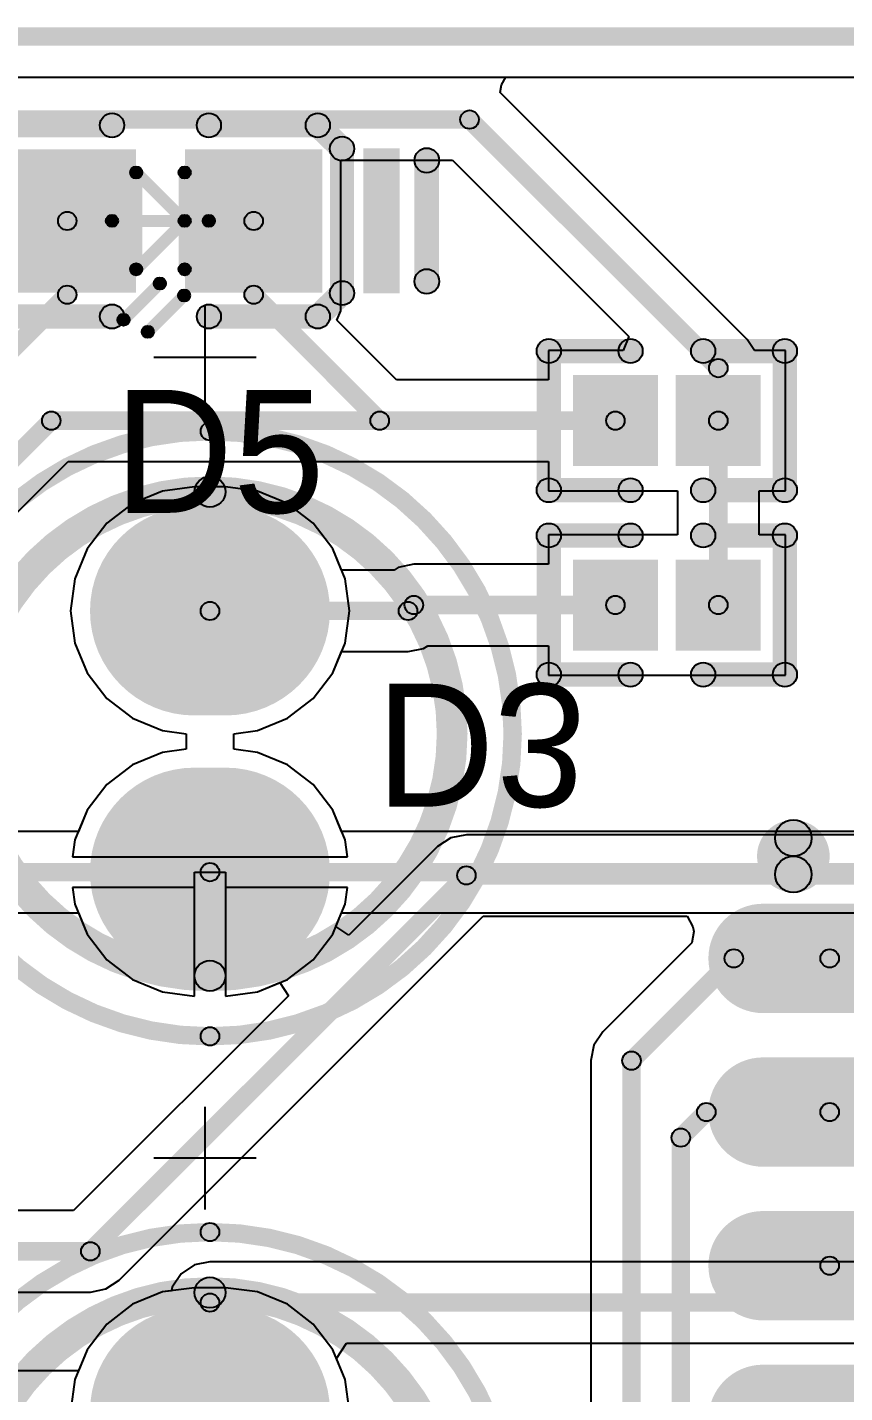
# Model space of a CAD drawing. Header units: millimetres. Extents: x -51.7 to 0.1, y -4.1 to 27.4.
# Drawn here: x -19.7 to -12.95, y 16.16 to 27.45 of the extents above; entities that cross this region are included whole.
import ezdxf

# ---------------------------------------------------------------- set-up
doc = ezdxf.new("R2010")
doc.units = ezdxf.units.MM
for name, color, linetype in [('BottomLayer', 5, 'Continuous'), ('BottomOverlay', 54, 'Continuous'), ('BottomSolder', 6, 'Continuous'), ('KeepOutLayer', 6, 'Continuous'), ('Mechanical13', 56, 'Continuous'), ('Mechanical15', 56, 'Continuous'), ('MultiLayer', 9, 'Continuous'), ('PadHoleLayer', 156, 'Continuous'), ('TopLayer', 1, 'Continuous'), ('TopOverlay', 2, 'Continuous'), ('TopPaste', 8, 'Continuous'), ('TopSolder', 216, 'Continuous')]:
    doc.layers.add(name, color=color, linetype=linetype)

# ---------------------------------------------------------------- blocks, each defined once
blk = doc.blocks.new('0402_R_3')
at = {"layer": 'TopLayer'}
for points in [[(-0.725, 0.325), (-0.125, 0.325), (-0.125, -0.325), (-0.725, -0.325)], [(0.125, 0.325), (0.725, 0.325), (0.725, -0.325), (0.125, -0.325)]]:
    blk.add_hatch(color=1, dxfattribs=at).paths.add_polyline_path(points)
at = {"layer": 'TopOverlay'}
h = blk.add_hatch(color=2, dxfattribs=at)
edge = h.paths.add_edge_path()
edge.add_arc((-0.975, 0.575), 0.1, 0, 360)
h = blk.add_hatch(color=2, dxfattribs=at)
edge = h.paths.add_edge_path()
edge.add_arc((-0.975, 0.575), 0.1, 0, 360)
for points in [[(-0.875, -0.575), (-1.075, -0.575), (-1.075, 0.575), (-0.875, 0.575)], [(-0.975, 0.475), (-0.975, 0.675), (-0.3, 0.675), (-0.3, 0.475)], [(0.3, 0.475), (0.3, 0.675), (0.975, 0.675), (0.975, 0.475)], [(1.075, -0.575), (0.875, -0.575), (0.875, 0.575), (1.075, 0.575)], [(-0.975, -0.675), (-0.975, -0.475), (-0.3, -0.475), (-0.3, -0.675)], [(0.3, -0.675), (0.3, -0.475), (0.975, -0.475), (0.975, -0.675)]]:
    blk.add_hatch(color=2, dxfattribs=at).paths.add_polyline_path(points)
h = blk.add_hatch(color=2, dxfattribs=at)
edge = h.paths.add_edge_path()
edge.add_arc((-0.3, 0.575), 0.1, 0, 360)
h = blk.add_hatch(color=2, dxfattribs=at)
edge = h.paths.add_edge_path()
edge.add_arc((0.3, 0.575), 0.1, 0, 360)
h = blk.add_hatch(color=2, dxfattribs=at)
edge = h.paths.add_edge_path()
edge.add_arc((0.975, 0.575), 0.1, 0, 360)
h = blk.add_hatch(color=2, dxfattribs=at)
edge = h.paths.add_edge_path()
edge.add_arc((0.975, 0.575), 0.1, 0, 360)
h = blk.add_hatch(color=2, dxfattribs=at)
edge = h.paths.add_edge_path()
edge.add_arc((-0.975, -0.575), 0.1, 0, 360)
h = blk.add_hatch(color=2, dxfattribs=at)
edge = h.paths.add_edge_path()
edge.add_arc((-0.975, -0.575), 0.1, 0, 360)
h = blk.add_hatch(color=2, dxfattribs=at)
edge = h.paths.add_edge_path()
edge.add_arc((-0.3, -0.575), 0.1, 0, 360)
h = blk.add_hatch(color=2, dxfattribs=at)
edge = h.paths.add_edge_path()
edge.add_arc((0.3, -0.575), 0.1, 0, 360)
h = blk.add_hatch(color=2, dxfattribs=at)
edge = h.paths.add_edge_path()
edge.add_arc((0.975, -0.575), 0.1, 0, 360)
h = blk.add_hatch(color=2, dxfattribs=at)
edge = h.paths.add_edge_path()
edge.add_arc((0.975, -0.575), 0.1, 0, 360)
at = {"layer": 'TopPaste'}
for points in [[(-0.725, 0.325), (-0.125, 0.325), (-0.125, -0.325), (-0.725, -0.325)], [(0.125, 0.325), (0.725, 0.325), (0.725, -0.325), (0.125, -0.325)]]:
    blk.add_hatch(color=8, dxfattribs=at).paths.add_polyline_path(points)
at = {"layer": 'TopSolder'}
for points in [[(-0.776, 0.376), (-0.074, 0.376), (-0.074, -0.376), (-0.776, -0.376)], [(0.074, 0.376), (0.776, 0.376), (0.776, -0.376), (0.074, -0.376)]]:
    blk.add_hatch(color=216, dxfattribs=at).paths.add_polyline_path(points)
at = {"layer": 'TopOverlay'}
for centre in [(-0.975, 0.575), (-0.975, 0.575), (-0.3, 0.575), (0.3, 0.575), (0.975, 0.575), (0.975, 0.575), (-0.975, -0.575), (-0.975, -0.575), (-0.3, -0.575), (0.3, -0.575), (0.975, -0.575), (0.975, -0.575)]:
    blk.add_circle(centre, 0.1, dxfattribs=at)
blk = doc.blocks.new('0402_R_8')
at = {"layer": 'TopLayer'}
for points in [[(-0.725, 0.325), (-0.125, 0.325), (-0.125, -0.325), (-0.725, -0.325)], [(0.125, 0.325), (0.725, 0.325), (0.725, -0.325), (0.125, -0.325)]]:
    blk.add_hatch(color=1, dxfattribs=at).paths.add_polyline_path(points)
at = {"layer": 'TopOverlay'}
h = blk.add_hatch(color=2, dxfattribs=at)
edge = h.paths.add_edge_path()
edge.add_arc((-0.975, 0.575), 0.1, 0, 360)
h = blk.add_hatch(color=2, dxfattribs=at)
edge = h.paths.add_edge_path()
edge.add_arc((-0.975, 0.575), 0.1, 0, 360)
for points in [[(-1.075, 0.575), (-0.875, 0.575), (-0.875, -0.575), (-1.075, -0.575)], [(-0.3, 0.675), (-0.3, 0.475), (-0.975, 0.475), (-0.975, 0.675)], [(0.975, 0.675), (0.975, 0.475), (0.3, 0.475), (0.3, 0.675)], [(0.875, 0.575), (1.075, 0.575), (1.075, -0.575), (0.875, -0.575)], [(-0.3, -0.475), (-0.3, -0.675), (-0.975, -0.675), (-0.975, -0.475)], [(0.975, -0.475), (0.975, -0.675), (0.3, -0.675), (0.3, -0.475)]]:
    blk.add_hatch(color=2, dxfattribs=at).paths.add_polyline_path(points)
h = blk.add_hatch(color=2, dxfattribs=at)
edge = h.paths.add_edge_path()
edge.add_arc((-0.3, 0.575), 0.1, 0, 360)
h = blk.add_hatch(color=2, dxfattribs=at)
edge = h.paths.add_edge_path()
edge.add_arc((0.3, 0.575), 0.1, 0, 360)
h = blk.add_hatch(color=2, dxfattribs=at)
edge = h.paths.add_edge_path()
edge.add_arc((0.975, 0.575), 0.1, 0, 360)
h = blk.add_hatch(color=2, dxfattribs=at)
edge = h.paths.add_edge_path()
edge.add_arc((0.975, 0.575), 0.1, 0, 360)
h = blk.add_hatch(color=2, dxfattribs=at)
edge = h.paths.add_edge_path()
edge.add_arc((-0.975, -0.575), 0.1, 0, 360)
h = blk.add_hatch(color=2, dxfattribs=at)
edge = h.paths.add_edge_path()
edge.add_arc((-0.975, -0.575), 0.1, 0, 360)
h = blk.add_hatch(color=2, dxfattribs=at)
edge = h.paths.add_edge_path()
edge.add_arc((-0.3, -0.575), 0.1, 0, 360)
h = blk.add_hatch(color=2, dxfattribs=at)
edge = h.paths.add_edge_path()
edge.add_arc((0.3, -0.575), 0.1, 0, 360)
h = blk.add_hatch(color=2, dxfattribs=at)
edge = h.paths.add_edge_path()
edge.add_arc((0.975, -0.575), 0.1, 0, 360)
h = blk.add_hatch(color=2, dxfattribs=at)
edge = h.paths.add_edge_path()
edge.add_arc((0.975, -0.575), 0.1, 0, 360)
at = {"layer": 'TopPaste'}
for points in [[(-0.725, 0.325), (-0.125, 0.325), (-0.125, -0.325), (-0.725, -0.325)], [(0.125, 0.325), (0.725, 0.325), (0.725, -0.325), (0.125, -0.325)]]:
    blk.add_hatch(color=8, dxfattribs=at).paths.add_polyline_path(points)
at = {"layer": 'TopSolder'}
for points in [[(-0.776, 0.376), (-0.074, 0.376), (-0.074, -0.376), (-0.776, -0.376)], [(0.074, 0.376), (0.776, 0.376), (0.776, -0.376), (0.074, -0.376)]]:
    blk.add_hatch(color=216, dxfattribs=at).paths.add_polyline_path(points)
at = {"layer": 'TopOverlay'}
for centre in [(-0.975, 0.575), (-0.975, 0.575), (-0.3, 0.575), (0.3, 0.575), (0.975, 0.575), (0.975, 0.575), (-0.975, -0.575), (-0.975, -0.575), (-0.3, -0.575), (0.3, -0.575), (0.975, -0.575), (0.975, -0.575)]:
    blk.add_circle(centre, 0.1, dxfattribs=at)
blk = doc.blocks.new('0603_LED_S1_19')
at = {"layer": 'Mechanical13'}
for points in [[(0.07, 0.952), (0.14, 0.882), (-0.16, 0.582), (-0.23, 0.652)], [(0.27, 0.852), (0.34, 0.782), (0.04, 0.482), (-0.03, 0.552)], [(-0.25, 0.4), (-0.15, 0.4), (-0.15, -0.4), (-0.25, -0.4)], [(0.165, 0.435), (0.235, 0.365), (-0.165, -0.035), (-0.235, 0.035)], [(0.15, 0.4), (0.25, 0.4), (0.25, -0.4), (0.15, -0.4)], [(0.4, 0.05), (0.4, -0.05), (-0.4, -0.05), (-0.4, 0.05)], [(0.235, -0.365), (0.165, -0.435), (-0.235, -0.035), (-0.165, 0.035)]]:
    blk.add_hatch(color=56, dxfattribs=at).paths.add_polyline_path(points)
h = blk.add_hatch(color=56, dxfattribs=at)
edge = h.paths.add_edge_path()
edge.add_arc((0.105, 0.917), 0.05, 0, 360)
h = blk.add_hatch(color=56, dxfattribs=at)
edge = h.paths.add_edge_path()
edge.add_arc((0.305, 0.817), 0.05, 0, 360)
h = blk.add_hatch(color=56, dxfattribs=at)
edge = h.paths.add_edge_path()
edge.add_arc((-0.195, 0.617), 0.05, 0, 360)
h = blk.add_hatch(color=56, dxfattribs=at)
edge = h.paths.add_edge_path()
edge.add_arc((0.005, 0.517), 0.05, 0, 360)
h = blk.add_hatch(color=56, dxfattribs=at)
edge = h.paths.add_edge_path()
edge.add_arc((-0.2, 0.4), 0.05, 0, 360)
h = blk.add_hatch(color=56, dxfattribs=at)
edge = h.paths.add_edge_path()
edge.add_arc((0.2, 0.4), 0.05, 0, 360)
h = blk.add_hatch(color=56, dxfattribs=at)
edge = h.paths.add_edge_path()
edge.add_arc((0.2, 0.4), 0.05, 0, 360)
h = blk.add_hatch(color=56, dxfattribs=at)
edge = h.paths.add_edge_path()
edge.add_arc((-0.4, 0), 0.05, 0, 360)
h = blk.add_hatch(color=56, dxfattribs=at)
edge = h.paths.add_edge_path()
edge.add_arc((-0.2, 0), 0.05, 0, 360)
h = blk.add_hatch(color=56, dxfattribs=at)
edge = h.paths.add_edge_path()
edge.add_arc((-0.2, 0), 0.05, 0, 360)
h = blk.add_hatch(color=56, dxfattribs=at)
edge = h.paths.add_edge_path()
edge.add_arc((0.4, 0), 0.05, 0, 360)
h = blk.add_hatch(color=56, dxfattribs=at)
edge = h.paths.add_edge_path()
edge.add_arc((-0.2, -0.4), 0.05, 0, 360)
h = blk.add_hatch(color=56, dxfattribs=at)
edge = h.paths.add_edge_path()
edge.add_arc((0.2, -0.4), 0.05, 0, 360)
h = blk.add_hatch(color=56, dxfattribs=at)
edge = h.paths.add_edge_path()
edge.add_arc((0.2, -0.4), 0.05, 0, 360)
at = {"layer": 'Mechanical15'}
h = blk.add_hatch(color=56, dxfattribs=at)
edge = h.paths.add_edge_path()
edge.add_arc((-2.2, 0.5), 0.102, 0, 360)
h = blk.add_hatch(color=56, dxfattribs=at)
edge = h.paths.add_edge_path()
edge.add_arc((2.3, 0.5), 0.102, 0, 360)
for points in [[(-2.302, 0.5), (-2.098, 0.5), (-2.098, -0.5), (-2.302, -0.5)], [(2.198, 0.5), (2.402, 0.5), (2.402, -0.5), (2.198, -0.5)], [(2.8, 0.102), (2.8, -0.102), (1.8, -0.102), (1.8, 0.102)]]:
    blk.add_hatch(color=56, dxfattribs=at).paths.add_polyline_path(points)
h = blk.add_hatch(color=56, dxfattribs=at)
edge = h.paths.add_edge_path()
edge.add_arc((1.8, 0), 0.102, 0, 360)
h = blk.add_hatch(color=56, dxfattribs=at)
edge = h.paths.add_edge_path()
edge.add_arc((2.8, 0), 0.102, 0, 360)
h = blk.add_hatch(color=56, dxfattribs=at)
edge = h.paths.add_edge_path()
edge.add_arc((-2.2, -0.5), 0.102, 0, 360)
h = blk.add_hatch(color=56, dxfattribs=at)
edge = h.paths.add_edge_path()
edge.add_arc((2.3, -0.5), 0.102, 0, 360)
at = {"layer": 'TopLayer'}
for points in [[(-0.305, -0.49), (-1.235, -0.49), (-1.235, 0.49), (-0.305, 0.49)], [(1.235, -0.49), (0.305, -0.49), (0.305, 0.49), (1.235, 0.49)]]:
    blk.add_hatch(color=1, dxfattribs=at).paths.add_polyline_path(points)
at = {"layer": 'TopOverlay'}
for points in [[(-1.369, 0.862), (-1.231, 0.718), (-1.431, 0.525), (-1.569, 0.669)], [(-0.4, 0.89), (-0.4, 0.69), (-1.3, 0.69), (-1.3, 0.89)], [(1.535, 0.89), (1.535, 0.69), (0.4, 0.69), (0.4, 0.89)], [(1.435, 0.79), (1.635, 0.79), (1.635, -0.79), (1.435, -0.79)], [(-1.975, -0.6), (-1.675, -0.6), (-1.675, 0.6), (-1.975, 0.6)], [(-1.6, 0.597), (-1.4, 0.597), (-1.4, -0.597), (-1.6, -0.597)], [(-1.231, -0.718), (-1.369, -0.862), (-1.569, -0.669), (-1.431, -0.525)], [(-0.4, -0.69), (-0.4, -0.89), (-1.3, -0.89), (-1.3, -0.69)], [(1.535, -0.69), (1.535, -0.89), (0.4, -0.89), (0.4, -0.69)]]:
    blk.add_hatch(color=2, dxfattribs=at).paths.add_polyline_path(points)
h = blk.add_hatch(color=2, dxfattribs=at)
edge = h.paths.add_edge_path()
edge.add_arc((-1.3, 0.79), 0.1, 0, 360)
h = blk.add_hatch(color=2, dxfattribs=at)
edge = h.paths.add_edge_path()
edge.add_arc((-1.3, 0.79), 0.1, 0, 360)
h = blk.add_hatch(color=2, dxfattribs=at)
edge = h.paths.add_edge_path()
edge.add_arc((-0.4, 0.79), 0.1, 0, 360)
h = blk.add_hatch(color=2, dxfattribs=at)
edge = h.paths.add_edge_path()
edge.add_arc((0.4, 0.79), 0.1, 0, 360)
h = blk.add_hatch(color=2, dxfattribs=at)
edge = h.paths.add_edge_path()
edge.add_arc((1.535, 0.79), 0.1, 0, 360)
h = blk.add_hatch(color=2, dxfattribs=at)
edge = h.paths.add_edge_path()
edge.add_arc((1.535, 0.79), 0.1, 0, 360)
h = blk.add_hatch(color=2, dxfattribs=at)
edge = h.paths.add_edge_path()
edge.add_arc((-1.5, 0.597), 0.1, 0, 360)
h = blk.add_hatch(color=2, dxfattribs=at)
edge = h.paths.add_edge_path()
edge.add_arc((-1.5, 0.597), 0.1, 0, 360)
h = blk.add_hatch(color=2, dxfattribs=at)
edge = h.paths.add_edge_path()
edge.add_arc((-1.5, -0.597), 0.1, 0, 360)
h = blk.add_hatch(color=2, dxfattribs=at)
edge = h.paths.add_edge_path()
edge.add_arc((-1.5, -0.597), 0.1, 0, 360)
h = blk.add_hatch(color=2, dxfattribs=at)
edge = h.paths.add_edge_path()
edge.add_arc((-1.3, -0.79), 0.1, 0, 360)
h = blk.add_hatch(color=2, dxfattribs=at)
edge = h.paths.add_edge_path()
edge.add_arc((-1.3, -0.79), 0.1, 0, 360)
h = blk.add_hatch(color=2, dxfattribs=at)
edge = h.paths.add_edge_path()
edge.add_arc((-0.4, -0.79), 0.1, 0, 360)
h = blk.add_hatch(color=2, dxfattribs=at)
edge = h.paths.add_edge_path()
edge.add_arc((0.4, -0.79), 0.1, 0, 360)
h = blk.add_hatch(color=2, dxfattribs=at)
edge = h.paths.add_edge_path()
edge.add_arc((1.535, -0.79), 0.1, 0, 360)
h = blk.add_hatch(color=2, dxfattribs=at)
edge = h.paths.add_edge_path()
edge.add_arc((1.535, -0.79), 0.1, 0, 360)
at = {"layer": 'TopPaste'}
for points in [[(-0.305, -0.49), (-1.235, -0.49), (-1.235, 0.49), (-0.305, 0.49)], [(1.235, -0.49), (0.305, -0.49), (0.305, 0.49), (1.235, 0.49)]]:
    blk.add_hatch(color=8, dxfattribs=at).paths.add_polyline_path(points)
at = {"layer": 'TopSolder'}
for points in [[(-0.203, -0.592), (-1.337, -0.592), (-1.337, 0.592), (-0.203, 0.592)], [(1.337, -0.592), (0.203, -0.592), (0.203, 0.592), (1.337, 0.592)]]:
    blk.add_hatch(color=216, dxfattribs=at).paths.add_polyline_path(points)
at = {"layer": 'Mechanical13'}
for centre in [(0.105, 0.917), (0.305, 0.817), (-0.195, 0.617), (0.005, 0.517), (-0.2, 0.4), (0.2, 0.4), (0.2, 0.4), (-0.4, 0), (-0.2, 0), (-0.2, 0), (0.4, 0), (-0.2, -0.4), (0.2, -0.4), (0.2, -0.4)]:
    blk.add_circle(centre, 0.05, dxfattribs=at)
at = {"layer": 'Mechanical15'}
for centre in [(-2.2, 0.5), (2.3, 0.5), (1.8, 0), (2.8, 0), (-2.2, -0.5), (2.3, -0.5)]:
    blk.add_circle(centre, 0.102, dxfattribs=at)
at = {"layer": 'TopOverlay'}
for centre in [(-1.3, 0.79), (-1.3, 0.79), (-0.4, 0.79), (0.4, 0.79), (1.535, 0.79), (1.535, 0.79), (-1.5, 0.597), (-1.5, 0.597), (-1.5, -0.597), (-1.5, -0.597), (-1.3, -0.79), (-1.3, -0.79), (-0.4, -0.79), (0.4, -0.79), (1.535, -0.79), (1.535, -0.79)]:
    blk.add_circle(centre, 0.1, dxfattribs=at)
blk = doc.blocks.new('SOIC_8_150____23')
at = {"layer": 'TopLayer'}
h = blk.add_hatch(color=1, dxfattribs=at)
edge = h.paths.add_edge_path()
edge.add_arc((-1.905, -2.05), 0.35, 0, 180)
edge.add_line((-2.255, -2.05), (-2.255, -3.15))
edge.add_arc((-1.905, -3.15), 0.35, 180, 360)
edge.add_line((-1.555, -3.15), (-1.555, -2.05))
h = blk.add_hatch(color=1, dxfattribs=at)
edge = h.paths.add_edge_path()
edge.add_arc((-0.635, -2.05), 0.35, 0, 180)
edge.add_line((-0.985, -2.05), (-0.985, -3.15))
edge.add_arc((-0.635, -3.15), 0.35, 180, 360)
edge.add_line((-0.285, -3.15), (-0.285, -2.05))
h = blk.add_hatch(color=1, dxfattribs=at)
edge = h.paths.add_edge_path()
edge.add_arc((0.635, -2.05), 0.35, 0, 180)
edge.add_line((0.285, -2.05), (0.285, -3.15))
edge.add_arc((0.635, -3.15), 0.35, 180, 360)
edge.add_line((0.985, -3.15), (0.985, -2.05))
h = blk.add_hatch(color=1, dxfattribs=at)
edge = h.paths.add_edge_path()
edge.add_arc((1.905, -2.05), 0.35, 0, 180)
edge.add_line((1.555, -2.05), (1.555, -3.15))
edge.add_arc((1.905, -3.15), 0.35, 180, 360)
edge.add_line((2.255, -3.15), (2.255, -2.05))
at = {"layer": 'TopOverlay'}
h = blk.add_hatch(color=2, dxfattribs=at)
edge = h.paths.add_edge_path()
edge.add_arc((-2.9, -2.9), 0.15, 0, 360)
h = blk.add_hatch(color=2, dxfattribs=at)
edge = h.paths.add_edge_path()
edge.add_arc((-2.6, -2.9), 0.15, 0, 360)
at = {"layer": 'TopPaste'}
h = blk.add_hatch(color=8, dxfattribs=at)
edge = h.paths.add_edge_path()
edge.add_arc((-1.905, -2.05), 0.35, 0, 180)
edge.add_line((-2.255, -2.05), (-2.255, -3.15))
edge.add_arc((-1.905, -3.15), 0.35, 180, 360)
edge.add_line((-1.555, -3.15), (-1.555, -2.05))
h = blk.add_hatch(color=8, dxfattribs=at)
edge = h.paths.add_edge_path()
edge.add_arc((-0.635, -2.05), 0.35, 0, 180)
edge.add_line((-0.985, -2.05), (-0.985, -3.15))
edge.add_arc((-0.635, -3.15), 0.35, 180, 360)
edge.add_line((-0.285, -3.15), (-0.285, -2.05))
h = blk.add_hatch(color=8, dxfattribs=at)
edge = h.paths.add_edge_path()
edge.add_arc((0.635, -2.05), 0.35, 0, 180)
edge.add_line((0.285, -2.05), (0.285, -3.15))
edge.add_arc((0.635, -3.15), 0.35, 180, 360)
edge.add_line((0.985, -3.15), (0.985, -2.05))
h = blk.add_hatch(color=8, dxfattribs=at)
edge = h.paths.add_edge_path()
edge.add_arc((1.905, -2.05), 0.35, 0, 180)
edge.add_line((1.555, -2.05), (1.555, -3.15))
edge.add_arc((1.905, -3.15), 0.35, 180, 360)
edge.add_line((2.255, -3.15), (2.255, -2.05))
at = {"layer": 'TopSolder'}
h = blk.add_hatch(color=216, dxfattribs=at)
edge = h.paths.add_edge_path()
edge.add_arc((-1.905, -2.05), 0.452, 0, 180)
edge.add_line((-2.357, -2.05), (-2.357, -3.15))
edge.add_arc((-1.905, -3.15), 0.452, 180, 360)
edge.add_line((-1.453, -3.15), (-1.453, -2.05))
h = blk.add_hatch(color=216, dxfattribs=at)
edge = h.paths.add_edge_path()
edge.add_arc((-0.635, -2.05), 0.452, 0, 180)
edge.add_line((-1.087, -2.05), (-1.087, -3.15))
edge.add_arc((-0.635, -3.15), 0.452, 180, 360)
edge.add_line((-0.183, -3.15), (-0.183, -2.05))
h = blk.add_hatch(color=216, dxfattribs=at)
edge = h.paths.add_edge_path()
edge.add_arc((0.635, -2.05), 0.452, 0, 180)
edge.add_line((0.183, -2.05), (0.183, -3.15))
edge.add_arc((0.635, -3.15), 0.452, 180, 360)
edge.add_line((1.087, -3.15), (1.087, -2.05))
h = blk.add_hatch(color=216, dxfattribs=at)
edge = h.paths.add_edge_path()
edge.add_arc((1.905, -2.05), 0.452, 0, 180)
edge.add_line((1.453, -2.05), (1.453, -3.15))
edge.add_arc((1.905, -3.15), 0.452, 180, 360)
edge.add_line((2.357, -3.15), (2.357, -2.05))
at = {"layer": 'TopOverlay', "const_width": 0.3}
blk.add_lwpolyline([(-2.6, -2.9, 1), (-2.9, -2.9, 1)], format="xyb", close=True, dxfattribs=at)
at = {"layer": 'TopOverlay'}
for centre in [(-2.9, -2.9), (-2.6, -2.9)]:
    blk.add_circle(centre, 0.15, dxfattribs=at)
blk = doc.blocks.new('3___LED___B_29')
at = {"layer": 'BottomLayer'}
h = blk.add_hatch(color=5, dxfattribs=at)
edge = h.paths.add_edge_path()
edge.add_arc((-1.079, -0.127), 0.762, 180, 360)
edge.add_line((-0.318, -0.127), (-0.318, 0.127))
edge.add_arc((-1.079, 0.127), 0.762, 0, 180)
edge.add_line((-1.841, 0.127), (-1.841, -0.127))
h = blk.add_hatch(color=5, dxfattribs=at)
edge = h.paths.add_edge_path()
edge.add_arc((1.079, -0.127), 0.762, 180, 360)
edge.add_line((1.841, -0.127), (1.841, 0.127))
edge.add_arc((1.079, 0.127), 0.762, 0, 180)
edge.add_line((0.318, 0.127), (0.318, -0.127))
at = {"layer": 'BottomOverlay'}
h = blk.add_hatch(color=54, dxfattribs=at)
edge = h.paths.add_edge_path()
edge.add_arc((-2.064, 0), 0.127, 0, 360)
h = blk.add_hatch(color=54, dxfattribs=at)
edge = h.paths.add_edge_path()
edge.add_arc((1.937, 0), 0.127, 0, 360)
h = blk.add_hatch(color=54, dxfattribs=at)
edge = h.paths.add_edge_path()
edge.add_arc((-2.564, 0), 0.0762, 0, 360)
h = blk.add_hatch(color=54, dxfattribs=at)
edge = h.paths.add_edge_path()
edge.add_arc((2.437, 0), 0.0762, 0, 360)
at = {"layer": 'BottomSolder'}
h = blk.add_hatch(color=6, dxfattribs=at)
edge = h.paths.add_edge_path()
edge.add_arc((-1.079, -0.127), 0.864, 180, 360)
edge.add_line((-0.216, -0.127), (-0.216, 0.127))
edge.add_arc((-1.079, 0.127), 0.864, 0, 180)
edge.add_line((-1.943, 0.127), (-1.943, -0.127))
h = blk.add_hatch(color=6, dxfattribs=at)
edge = h.paths.add_edge_path()
edge.add_arc((1.079, -0.127), 0.864, 180, 360)
edge.add_line((1.943, -0.127), (1.943, 0.127))
edge.add_arc((1.079, 0.127), 0.864, 0, 180)
edge.add_line((0.216, 0.127), (0.216, -0.127))
at = {"layer": 'MultiLayer'}
h = blk.add_hatch(color=9, dxfattribs=at)
edge = h.paths.add_edge_path()
edge.add_arc((-1.079, -0.127), 0.762, 180, 360)
edge.add_line((-0.318, -0.127), (-0.318, 0.127))
edge.add_arc((-1.079, 0.127), 0.762, 0, 180)
edge.add_line((-1.841, 0.127), (-1.841, -0.127))
h = blk.add_hatch(color=9, dxfattribs=at)
edge = h.paths.add_edge_path()
edge.add_arc((1.079, -0.127), 0.762, 180, 360)
edge.add_line((1.841, -0.127), (1.841, 0.127))
edge.add_arc((1.079, 0.127), 0.762, 0, 180)
edge.add_line((0.318, 0.127), (0.318, -0.127))
at = {"layer": 'PadHoleLayer'}
h = blk.add_hatch(color=156, dxfattribs=at)
edge = h.paths.add_edge_path()
edge.add_arc((-1.079, 0), 0.35, 0, 360)
h = blk.add_hatch(color=156, dxfattribs=at)
edge = h.paths.add_edge_path()
edge.add_arc((1.079, 0), 0.35, 0, 360)
at = {"layer": 'TopLayer'}
h = blk.add_hatch(color=1, dxfattribs=at)
edge = h.paths.add_edge_path()
edge.add_arc((-1.079, -0.127), 0.762, 180, 360)
edge.add_line((-0.318, -0.127), (-0.318, 0.127))
edge.add_arc((-1.079, 0.127), 0.762, 0, 180)
edge.add_line((-1.841, 0.127), (-1.841, -0.127))
h = blk.add_hatch(color=1, dxfattribs=at)
edge = h.paths.add_edge_path()
edge.add_arc((1.079, -0.127), 0.762, 180, 360)
edge.add_line((1.841, -0.127), (1.841, 0.127))
edge.add_arc((1.079, 0.127), 0.762, 0, 180)
edge.add_line((0.318, 0.127), (0.318, -0.127))
at = {"layer": 'TopSolder'}
h = blk.add_hatch(color=216, dxfattribs=at)
edge = h.paths.add_edge_path()
edge.add_arc((-1.079, -0.127), 0.864, 180, 360)
edge.add_line((-0.216, -0.127), (-0.216, 0.127))
edge.add_arc((-1.079, 0.127), 0.864, 0, 180)
edge.add_line((-1.943, 0.127), (-1.943, -0.127))
h = blk.add_hatch(color=216, dxfattribs=at)
edge = h.paths.add_edge_path()
edge.add_arc((1.079, -0.127), 0.864, 180, 360)
edge.add_line((1.943, -0.127), (1.943, 0.127))
edge.add_arc((1.079, 0.127), 0.864, 0, 180)
edge.add_line((0.216, 0.127), (0.216, -0.127))
at = {"layer": 'BottomOverlay'}
for p, q in [((-3.175, 0.381), (-3.175, -0.465)), ((-3.598, -0.042), (-2.752, -0.042))]:
    blk.add_line(p, q, dxfattribs=at)
for points, const_width in [([(2.437, 0, 1), (-2.564, 0, 1)], 0.152), ([(1.937, 0, 1), (-2.064, 0, 1)], 0.254)]:
    blk.add_lwpolyline(points, format="xyb", close=True, dxfattribs=dict(at, const_width=const_width))
for centre, radius in [((-2.064, 0), 0.127), ((1.937, 0), 0.127), ((-2.564, 0), 0.0762), ((2.437, 0), 0.0762)]:
    blk.add_circle(centre, radius, dxfattribs=at)
blk = doc.blocks.new('3___LED___B_33')
at = {"layer": 'BottomLayer'}
h = blk.add_hatch(color=5, dxfattribs=at)
edge = h.paths.add_edge_path()
edge.add_arc((-1.079, -0.127), 0.762, 180, 360)
edge.add_line((-0.317, -0.127), (-0.317, 0.127))
edge.add_arc((-1.079, 0.127), 0.762, 0, 180)
edge.add_line((-1.841, 0.127), (-1.841, -0.127))
h = blk.add_hatch(color=5, dxfattribs=at)
edge = h.paths.add_edge_path()
edge.add_arc((1.08, -0.127), 0.762, 180, 360)
edge.add_line((1.842, -0.127), (1.842, 0.127))
edge.add_arc((1.08, 0.127), 0.762, 0, 180)
edge.add_line((0.318, 0.127), (0.318, -0.127))
at = {"layer": 'BottomOverlay'}
h = blk.add_hatch(color=54, dxfattribs=at)
edge = h.paths.add_edge_path()
edge.add_arc((-2.064, 0), 0.127, 0, 360)
h = blk.add_hatch(color=54, dxfattribs=at)
edge = h.paths.add_edge_path()
edge.add_arc((1.937, 0), 0.127, 0, 360)
h = blk.add_hatch(color=54, dxfattribs=at)
edge = h.paths.add_edge_path()
edge.add_arc((-2.564, 0), 0.0762, 0, 360)
h = blk.add_hatch(color=54, dxfattribs=at)
edge = h.paths.add_edge_path()
edge.add_arc((2.437, 0), 0.0762, 0, 360)
at = {"layer": 'BottomSolder'}
h = blk.add_hatch(color=6, dxfattribs=at)
edge = h.paths.add_edge_path()
edge.add_arc((-1.079, -0.127), 0.864, 180, 360)
edge.add_line((-0.216, -0.127), (-0.216, 0.127))
edge.add_arc((-1.079, 0.127), 0.864, 0, 180)
edge.add_line((-1.943, 0.127), (-1.943, -0.127))
h = blk.add_hatch(color=6, dxfattribs=at)
edge = h.paths.add_edge_path()
edge.add_arc((1.08, -0.127), 0.864, 180, 360)
edge.add_line((1.943, -0.127), (1.943, 0.127))
edge.add_arc((1.08, 0.127), 0.864, 0, 180)
edge.add_line((0.216, 0.127), (0.216, -0.127))
at = {"layer": 'MultiLayer'}
h = blk.add_hatch(color=9, dxfattribs=at)
edge = h.paths.add_edge_path()
edge.add_arc((-1.079, -0.127), 0.762, 180, 360)
edge.add_line((-0.317, -0.127), (-0.317, 0.127))
edge.add_arc((-1.079, 0.127), 0.762, 0, 180)
edge.add_line((-1.841, 0.127), (-1.841, -0.127))
h = blk.add_hatch(color=9, dxfattribs=at)
edge = h.paths.add_edge_path()
edge.add_arc((1.08, -0.127), 0.762, 180, 360)
edge.add_line((1.842, -0.127), (1.842, 0.127))
edge.add_arc((1.08, 0.127), 0.762, 0, 180)
edge.add_line((0.318, 0.127), (0.318, -0.127))
at = {"layer": 'PadHoleLayer'}
h = blk.add_hatch(color=156, dxfattribs=at)
edge = h.paths.add_edge_path()
edge.add_arc((-1.079, 0), 0.35, 0, 360)
h = blk.add_hatch(color=156, dxfattribs=at)
edge = h.paths.add_edge_path()
edge.add_arc((1.08, 0), 0.35, 0, 360)
at = {"layer": 'TopLayer'}
h = blk.add_hatch(color=1, dxfattribs=at)
edge = h.paths.add_edge_path()
edge.add_arc((-1.079, -0.127), 0.762, 180, 360)
edge.add_line((-0.317, -0.127), (-0.317, 0.127))
edge.add_arc((-1.079, 0.127), 0.762, 0, 180)
edge.add_line((-1.841, 0.127), (-1.841, -0.127))
h = blk.add_hatch(color=1, dxfattribs=at)
edge = h.paths.add_edge_path()
edge.add_arc((1.08, -0.127), 0.762, 180, 360)
edge.add_line((1.842, -0.127), (1.842, 0.127))
edge.add_arc((1.08, 0.127), 0.762, 0, 180)
edge.add_line((0.318, 0.127), (0.318, -0.127))
at = {"layer": 'TopSolder'}
h = blk.add_hatch(color=216, dxfattribs=at)
edge = h.paths.add_edge_path()
edge.add_arc((-1.079, -0.127), 0.864, 180, 360)
edge.add_line((-0.216, -0.127), (-0.216, 0.127))
edge.add_arc((-1.079, 0.127), 0.864, 0, 180)
edge.add_line((-1.943, 0.127), (-1.943, -0.127))
h = blk.add_hatch(color=216, dxfattribs=at)
edge = h.paths.add_edge_path()
edge.add_arc((1.08, -0.127), 0.864, 180, 360)
edge.add_line((1.943, -0.127), (1.943, 0.127))
edge.add_arc((1.08, 0.127), 0.864, 0, 180)
edge.add_line((0.216, 0.127), (0.216, -0.127))
at = {"layer": 'BottomOverlay'}
for p, q in [((-3.175, 0.381), (-3.175, -0.465)), ((-3.598, -0.042), (-2.752, -0.042))]:
    blk.add_line(p, q, dxfattribs=at)
for points, const_width in [([(2.437, 0, 1), (-2.564, 0, 1)], 0.152), ([(1.937, 0, 1), (-2.064, 0, 1)], 0.254)]:
    blk.add_lwpolyline(points, format="xyb", close=True, dxfattribs=dict(at, const_width=const_width))
for centre, radius in [((-2.064, 0), 0.127), ((1.937, 0), 0.127), ((-2.564, 0), 0.0762), ((2.437, 0), 0.0762)]:
    blk.add_circle(centre, radius, dxfattribs=at)

msp = doc.modelspace()

# ---------------------------------------------------------------- hatches: boundary and pattern name
at = {"layer": 'BottomLayer'}
for points in [[(-33.196, 20.386), (-33.196, 20.539), (-18.196, 20.539), (-18.196, 20.386)], [(-18.196, 20.386), (-18.196, 20.539), (-3.196, 20.539), (-3.196, 20.386)], [(-18.196, 16.828), (-18.196, 16.98), (-8.915, 16.98), (-8.915, 16.828)], [(-18.12, 16.003), (-18.272, 16.003), (-18.272, 16.904), (-18.12, 16.904)]]:
    msp.add_hatch(color=5, dxfattribs=at).paths.add_polyline_path(points)
h = msp.add_hatch(color=5, dxfattribs=at)
edge = h.paths.add_edge_path()
edge.add_arc((-18.196, 20.462), 0.0762, 0, 360)
h = msp.add_hatch(color=5, dxfattribs=at)
edge = h.paths.add_edge_path()
edge.add_arc((-18.196, 20.462), 0.0762, 0, 360)
h = msp.add_hatch(color=5, dxfattribs=at)
edge = h.paths.add_edge_path()
edge.add_arc((-18.196, 16.904), 0.0762, 0, 360)
h = msp.add_hatch(color=5, dxfattribs=at)
edge = h.paths.add_edge_path()
edge.add_arc((-18.196, 16.904), 0.0762, 0, 360)
at = {"layer": 'KeepOutLayer'}
msp.add_hatch(color=6, dxfattribs=at).paths.add_polyline_path([(-51.371, 27.293), (-51.371, 27.445), (0.064, 27.445), (0.064, 27.293)])
msp.add_hatch(color=6, dxfattribs=at).paths.add_polyline_path([(-51.371, 27.293), (-51.371, 27.445), (0.064, 27.445), (0.064, 27.293)])
at = {"layer": 'TopLayer'}
for points in [[(-20.726, 26.607), (-20.726, 26.759), (-16.052, 26.759), (-16.052, 26.607)], [(-16.106, 26.629), (-15.998, 26.737), (-13.943, 24.682), (-14.051, 24.574)], [(-19.299, 25.235), (-19.451, 25.235), (-19.451, 25.845), (-19.299, 25.845)], [(-17.759, 25.235), (-17.911, 25.235), (-17.911, 25.845), (-17.759, 25.845)], [(-20.827, 23.676), (-20.934, 23.784), (-19.429, 25.289), (-19.321, 25.182)], [(-17.889, 25.182), (-17.781, 25.289), (-16.74, 24.248), (-16.848, 24.14)], [(-13.921, 24.194), (-14.073, 24.194), (-14.073, 24.628), (-13.921, 24.628)], [(-19.507, 24.118), (-19.507, 24.27), (-16.794, 24.27), (-16.794, 24.118)], [(-16.794, 24.118), (-16.794, 24.27), (-14.847, 24.27), (-14.847, 24.118)], [(-20.494, 23.099), (-20.602, 23.206), (-19.561, 24.248), (-19.453, 24.14)], [(-13.921, 22.67), (-14.073, 22.67), (-14.073, 24.194), (-13.921, 24.194)], [(-18.196, 22.545), (-18.196, 22.698), (-16.56, 22.698), (-16.56, 22.545)], [(-16.506, 22.568), (-16.614, 22.675), (-16.566, 22.724), (-16.458, 22.616)], [(-16.512, 22.594), (-16.512, 22.746), (-14.847, 22.746), (-14.847, 22.594)], [(-19.131, 17.274), (-19.238, 17.382), (-16.132, 20.489), (-16.024, 20.381)], [(-16.078, 20.359), (-16.078, 20.511), (-12.115, 20.511), (-12.115, 20.359)], [(-14.66, 18.85), (-14.767, 18.958), (-13.923, 19.803), (-13.815, 19.695)], [(-13.869, 19.673), (-13.869, 19.825), (-13.077, 19.825), (-13.077, 19.673)], [(-14.637, 15.001), (-14.79, 15.001), (-14.79, 18.904), (-14.637, 18.904)], [(-14.253, 18.214), (-14.361, 18.322), (-14.15, 18.533), (-14.043, 18.425)], [(-14.096, 18.403), (-14.096, 18.555), (-13.077, 18.555), (-13.077, 18.403)], [(-14.231, 15.253), (-14.383, 15.253), (-14.383, 18.268), (-14.231, 18.268)], [(-26.098, 17.252), (-26.098, 17.404), (-19.184, 17.404), (-19.184, 17.252)], [(-13.077, 17.133), (-13.077, 17.285), (-12.141, 17.285), (-12.141, 17.133)]]:
    msp.add_hatch(color=1, dxfattribs=at).paths.add_polyline_path(points)
h = msp.add_hatch(color=1, dxfattribs=at)
edge = h.paths.add_edge_path()
edge.add_arc((-16.052, 26.683), 0.0762, 0, 360)
h = msp.add_hatch(color=1, dxfattribs=at)
edge = h.paths.add_edge_path()
edge.add_arc((-16.052, 26.683), 0.0762, 0, 360)
h = msp.add_hatch(color=1, dxfattribs=at)
edge = h.paths.add_edge_path()
edge.add_arc((-19.375, 25.845), 0.0762, 0, 360)
h = msp.add_hatch(color=1, dxfattribs=at)
edge = h.paths.add_edge_path()
edge.add_arc((-17.835, 25.845), 0.0762, 0, 360)
h = msp.add_hatch(color=1, dxfattribs=at)
edge = h.paths.add_edge_path()
edge.add_arc((-19.375, 25.235), 0.0762, 0, 360)
h = msp.add_hatch(color=1, dxfattribs=at)
edge = h.paths.add_edge_path()
edge.add_arc((-19.375, 25.235), 0.0762, 0, 360)
h = msp.add_hatch(color=1, dxfattribs=at)
edge = h.paths.add_edge_path()
edge.add_arc((-17.835, 25.235), 0.0762, 0, 360)
h = msp.add_hatch(color=1, dxfattribs=at)
edge = h.paths.add_edge_path()
edge.add_arc((-17.835, 25.235), 0.0762, 0, 360)
h = msp.add_hatch(color=1, dxfattribs=at)
edge = h.paths.add_edge_path()
edge.add_arc((-13.997, 24.628), 0.0762, 0, 360)
h = msp.add_hatch(color=1, dxfattribs=at)
edge = h.paths.add_edge_path()
edge.add_arc((-13.997, 24.628), 0.0762, 0, 360)
h = msp.add_hatch(color=1, dxfattribs=at)
edge = h.paths.add_edge_path()
edge.add_arc((-19.507, 24.194), 0.0762, 0, 360)
h = msp.add_hatch(color=1, dxfattribs=at)
edge = h.paths.add_edge_path()
edge.add_arc((-19.507, 24.194), 0.0762, 0, 360)
h = msp.add_hatch(color=1, dxfattribs=at)
edge = h.paths.add_edge_path()
edge.add_arc((-16.794, 24.194), 0.0762, 0, 360)
h = msp.add_hatch(color=1, dxfattribs=at)
edge = h.paths.add_edge_path()
edge.add_arc((-16.794, 24.194), 0.0762, 0, 360)
h = msp.add_hatch(color=1, dxfattribs=at)
edge = h.paths.add_edge_path()
edge.add_arc((-16.794, 24.194), 0.0762, 0, 360)
h = msp.add_hatch(color=1, dxfattribs=at)
edge = h.paths.add_edge_path()
edge.add_arc((-14.847, 24.194), 0.0762, 0, 360)
h = msp.add_hatch(color=1, dxfattribs=at)
edge = h.paths.add_edge_path()
edge.add_arc((-13.997, 24.194), 0.0762, 0, 360)
h = msp.add_hatch(color=1, dxfattribs=at)
edge = h.paths.add_edge_path()
edge.add_arc((-13.997, 24.194), 0.0762, 0, 360)
h = msp.add_hatch(color=1, dxfattribs=at)
edge = h.paths.add_edge_path()
edge.add_arc((-18.196, 22.621), 0.0762, 0, 360)
h = msp.add_hatch(color=1, dxfattribs=at)
edge = h.paths.add_edge_path()
edge.add_arc((-16.56, 22.621), 0.0762, 0, 360)
h = msp.add_hatch(color=1, dxfattribs=at)
edge = h.paths.add_edge_path()
edge.add_arc((-16.56, 22.621), 0.0762, 0, 360)
h = msp.add_hatch(color=1, dxfattribs=at)
edge = h.paths.add_edge_path()
edge.add_arc((-16.512, 22.67), 0.0762, 0, 360)
h = msp.add_hatch(color=1, dxfattribs=at)
edge = h.paths.add_edge_path()
edge.add_arc((-16.512, 22.67), 0.0762, 0, 360)
h = msp.add_hatch(color=1, dxfattribs=at)
edge = h.paths.add_edge_path()
edge.add_arc((-14.847, 22.67), 0.0762, 0, 360)
h = msp.add_hatch(color=1, dxfattribs=at)
edge = h.paths.add_edge_path()
edge.add_arc((-13.997, 22.67), 0.0762, 0, 360)
h = msp.add_hatch(color=1, dxfattribs=at)
edge = h.paths.add_edge_path()
edge.add_arc((-16.078, 20.435), 0.0762, 0, 360)
h = msp.add_hatch(color=1, dxfattribs=at)
edge = h.paths.add_edge_path()
edge.add_arc((-16.078, 20.435), 0.0762, 0, 360)
h = msp.add_hatch(color=1, dxfattribs=at)
edge = h.paths.add_edge_path()
edge.add_arc((-13.869, 19.749), 0.0762, 0, 360)
h = msp.add_hatch(color=1, dxfattribs=at)
edge = h.paths.add_edge_path()
edge.add_arc((-13.869, 19.749), 0.0762, 0, 360)
h = msp.add_hatch(color=1, dxfattribs=at)
edge = h.paths.add_edge_path()
edge.add_arc((-13.077, 19.749), 0.0762, 0, 360)
h = msp.add_hatch(color=1, dxfattribs=at)
edge = h.paths.add_edge_path()
edge.add_arc((-14.714, 18.904), 0.0762, 0, 360)
h = msp.add_hatch(color=1, dxfattribs=at)
edge = h.paths.add_edge_path()
edge.add_arc((-14.714, 18.904), 0.0762, 0, 360)
h = msp.add_hatch(color=1, dxfattribs=at)
edge = h.paths.add_edge_path()
edge.add_arc((-14.096, 18.479), 0.0762, 0, 360)
h = msp.add_hatch(color=1, dxfattribs=at)
edge = h.paths.add_edge_path()
edge.add_arc((-14.096, 18.479), 0.0762, 0, 360)
h = msp.add_hatch(color=1, dxfattribs=at)
edge = h.paths.add_edge_path()
edge.add_arc((-13.077, 18.479), 0.0762, 0, 360)
h = msp.add_hatch(color=1, dxfattribs=at)
edge = h.paths.add_edge_path()
edge.add_arc((-14.307, 18.268), 0.0762, 0, 360)
h = msp.add_hatch(color=1, dxfattribs=at)
edge = h.paths.add_edge_path()
edge.add_arc((-14.307, 18.268), 0.0762, 0, 360)
h = msp.add_hatch(color=1, dxfattribs=at)
edge = h.paths.add_edge_path()
edge.add_arc((-19.184, 17.328), 0.0762, 0, 360)
h = msp.add_hatch(color=1, dxfattribs=at)
edge = h.paths.add_edge_path()
edge.add_arc((-19.184, 17.328), 0.0762, 0, 360)
h = msp.add_hatch(color=1, dxfattribs=at)
edge = h.paths.add_edge_path()
edge.add_arc((-13.077, 17.209), 0.0762, 0, 360)

# ---------------------------------------------------------------- linework, layer by layer
at = {"layer": 'BottomLayer'}
for p, q in [((-51.034, 27.032), (-0.273, 27.032)), ((-18.588, 23.611), (-18.835, 23.509)), ((-18.323, 23.646), (-18.588, 23.611)), ((-18.069, 23.646), (-18.323, 23.646)), ((-17.804, 23.611), (-18.069, 23.646)), ((-17.557, 23.509), (-17.804, 23.611)), ((-18.835, 23.509), (-19.048, 23.346)), ((-17.344, 23.346), (-17.557, 23.509)), ((-19.048, 23.346), (-19.21, 23.134)), ((-17.182, 23.134), (-17.344, 23.346)), ((-19.21, 23.134), (-19.313, 22.887)), ((-17.079, 22.887), (-17.182, 23.134)), ((-19.313, 22.887), (-19.348, 22.621)), ((-17.044, 22.621), (-17.079, 22.887)), ((-19.348, 22.621), (-19.313, 22.356)), ((-17.079, 22.356), (-17.044, 22.621)), ((-19.313, 22.356), (-19.21, 22.109)), ((-17.182, 22.109), (-17.079, 22.356)), ((-19.21, 22.109), (-19.048, 21.897)), ((-17.344, 21.897), (-17.182, 22.109)), ((-19.048, 21.897), (-18.835, 21.734)), ((-17.557, 21.734), (-17.344, 21.897)), ((-18.835, 21.734), (-18.588, 21.632)), ((-17.804, 21.632), (-17.557, 21.734)), ((-18.588, 21.632), (-18.394, 21.606)), ((-18.394, 21.606), (-18.394, 21.478)), ((-17.998, 21.606), (-17.804, 21.632)), ((-17.998, 21.478), (-17.998, 21.606)), ((-18.588, 21.452), (-18.835, 21.35)), ((-18.394, 21.478), (-18.588, 21.452)), ((-17.804, 21.452), (-17.998, 21.478)), ((-17.557, 21.35), (-17.804, 21.452)), ((-18.835, 21.35), (-19.048, 21.187)), ((-17.344, 21.187), (-17.557, 21.35)), ((-19.048, 21.187), (-19.21, 20.975)), ((-17.182, 20.975), (-17.344, 21.187)), ((-19.21, 20.975), (-19.283, 20.799)), ((-17.109, 20.799), (-17.182, 20.975)), ((-19.283, 20.799), (-32.109, 20.799)), ((-4.283, 20.799), (-17.109, 20.799)), ((-18.323, 19.438), (-18.323, 20.462)), ((-18.323, 20.462), (-18.069, 20.462)), ((-18.069, 20.462), (-18.069, 19.438)), ((-32.109, 20.126), (-19.283, 20.126)), ((-19.283, 20.126), (-19.21, 19.95)), ((-17.182, 19.95), (-17.109, 20.126)), ((-17.109, 20.126), (-4.283, 20.126)), ((-19.21, 19.95), (-19.048, 19.738)), ((-17.344, 19.738), (-17.182, 19.95)), ((-19.048, 19.738), (-18.835, 19.575)), ((-17.557, 19.575), (-17.344, 19.738)), ((-18.835, 19.575), (-18.588, 19.473)), ((-17.804, 19.473), (-17.557, 19.575)), ((-18.588, 19.473), (-18.323, 19.438)), ((-18.323, 19.438), (-18.323, 19.438)), ((-18.069, 19.438), (-17.804, 19.473)), ((-18.325, 17.215), (-18.434, 17.142)), ((-18.196, 17.241), (-18.325, 17.215)), ((-8.915, 17.241), (-18.196, 17.241)), ((-18.434, 17.142), (-18.507, 17.033)), ((-18.588, 16.992), (-18.835, 16.89)), ((-18.513, 17.002), (-18.588, 16.992)), ((-18.507, 17.033), (-18.513, 17.002)), ((-18.835, 16.89), (-19.048, 16.727)), ((-19.048, 16.727), (-19.21, 16.515)), ((-19.21, 16.515), (-19.313, 16.268)), ((-17.151, 16.441), (-17.068, 16.568)), ((-17.068, 16.568), (-9.054, 16.568)), ((-17.079, 16.268), (-17.151, 16.441)), ((-19.313, 16.268), (-19.348, 16.003)), ((-17.044, 16.003), (-17.079, 16.268))]:
    msp.add_line(p, q, dxfattribs=at)
for centre in [(-18.196, 20.462), (-18.196, 20.462), (-18.196, 16.904), (-18.196, 16.904)]:
    msp.add_circle(centre, 0.0762, dxfattribs=at)
at = {"layer": 'TopLayer'}
for p, q in [((-15.787, 26.97), (-15.752, 27.032)), ((-15.752, 27.032), (-5.082, 27.032)), ((-15.798, 26.905), (-15.787, 26.97)), ((-13.759, 24.866), (-15.798, 26.905)), ((-17.116, 25.101), (-17.116, 26.347)), ((-17.116, 26.347), (-16.192, 26.347)), ((-16.192, 26.347), (-14.736, 24.89)), ((-17.148, 25.024), (-17.116, 25.101)), ((-17.116, 25.101), (-17.116, 25.101)), ((-16.654, 24.531), (-17.148, 25.024)), ((-14.736, 24.89), (-14.784, 24.773)), ((-13.697, 24.773), (-13.759, 24.866)), ((-14.784, 24.773), (-15.401, 24.773)), ((-15.401, 24.773), (-15.401, 24.531)), ((-13.443, 24.773), (-13.697, 24.773)), ((-13.443, 23.615), (-13.443, 24.773)), ((-15.401, 24.531), (-16.654, 24.531)), ((-20.211, 23.013), (-19.367, 23.857)), ((-19.367, 23.857), (-15.401, 23.857)), ((-15.401, 23.857), (-15.401, 23.615)), ((-18.588, 23.611), (-18.835, 23.509)), ((-18.323, 23.646), (-18.588, 23.611)), ((-18.069, 23.646), (-18.323, 23.646)), ((-17.804, 23.611), (-18.069, 23.646)), ((-17.557, 23.509), (-17.804, 23.611)), ((-15.401, 23.615), (-14.334, 23.615)), ((-14.334, 23.615), (-14.334, 23.249)), ((-13.66, 23.249), (-13.66, 23.615)), ((-13.66, 23.615), (-13.443, 23.615)), ((-18.835, 23.509), (-19.048, 23.346)), ((-17.344, 23.346), (-17.557, 23.509)), ((-19.048, 23.346), (-19.21, 23.134)), ((-17.182, 23.134), (-17.344, 23.346)), ((-14.334, 23.249), (-15.401, 23.249)), ((-15.401, 23.249), (-15.401, 23.007)), ((-13.443, 23.249), (-13.66, 23.249)), ((-13.443, 22.091), (-13.443, 23.249)), ((-19.21, 23.134), (-19.313, 22.887)), ((-17.109, 22.958), (-17.182, 23.134)), ((-16.675, 22.958), (-17.109, 22.958)), ((-16.641, 22.981), (-16.675, 22.958)), ((-16.512, 23.007), (-16.641, 22.981)), ((-15.401, 23.007), (-16.512, 23.007)), ((-19.313, 22.887), (-19.348, 22.621)), ((-19.348, 22.621), (-19.313, 22.356)), ((-19.313, 22.356), (-19.21, 22.109)), ((-17.182, 22.109), (-17.109, 22.285)), ((-17.109, 22.285), (-16.56, 22.285)), ((-16.56, 22.285), (-16.431, 22.31)), ((-16.431, 22.31), (-16.397, 22.333)), ((-16.397, 22.333), (-15.401, 22.333)), ((-15.401, 22.333), (-15.401, 22.091)), ((-19.21, 22.109), (-19.048, 21.897)), ((-17.344, 21.897), (-17.182, 22.109)), ((-15.401, 22.091), (-13.443, 22.091)), ((-19.048, 21.897), (-18.835, 21.734)), ((-17.557, 21.734), (-17.344, 21.897)), ((-18.835, 21.734), (-18.588, 21.632)), ((-17.804, 21.632), (-17.557, 21.734)), ((-18.588, 21.632), (-18.394, 21.606)), ((-18.394, 21.606), (-18.394, 21.478)), ((-17.998, 21.606), (-17.804, 21.632)), ((-17.998, 21.478), (-17.998, 21.606)), ((-18.588, 21.452), (-18.835, 21.35)), ((-18.394, 21.478), (-18.588, 21.452)), ((-17.804, 21.452), (-17.998, 21.478)), ((-17.557, 21.35), (-17.804, 21.452)), ((-18.835, 21.35), (-19.048, 21.187)), ((-17.344, 21.187), (-17.557, 21.35)), ((-19.048, 21.187), (-19.21, 20.975)), ((-17.182, 20.975), (-17.344, 21.187)), ((-19.21, 20.975), (-19.313, 20.728)), ((-17.079, 20.728), (-17.182, 20.975)), ((-16.078, 20.771), (-16.207, 20.746)), ((-12.115, 20.771), (-16.078, 20.771)), ((-19.313, 20.728), (-19.331, 20.589)), ((-17.061, 20.589), (-17.079, 20.728)), ((-16.316, 20.673), (-17.048, 19.941)), ((-16.207, 20.746), (-16.316, 20.673)), ((-19.331, 20.589), (-18.196, 20.589)), ((-18.196, 20.589), (-17.061, 20.589)), ((-18.323, 20.335), (-19.331, 20.335)), ((-19.331, 20.335), (-19.313, 20.197)), ((-18.323, 19.438), (-18.323, 20.335)), ((-17.061, 20.335), (-18.069, 20.335)), ((-18.069, 20.335), (-18.069, 19.438)), ((-17.079, 20.197), (-17.061, 20.335)), ((-19.313, 20.197), (-19.21, 19.95)), ((-18.946, 17.09), (-15.938, 20.098)), ((-17.156, 20.013), (-17.079, 20.197)), ((-15.938, 20.098), (-14.255, 20.098)), ((-14.255, 20.098), (-14.207, 20.009)), ((-17.048, 19.941), (-17.156, 20.013)), ((-14.207, 20.009), (-14.199, 19.971)), ((-19.21, 19.95), (-19.048, 19.738)), ((-14.217, 19.877), (-14.952, 19.142)), ((-14.199, 19.971), (-14.217, 19.877)), ((-19.048, 19.738), (-18.835, 19.575)), ((-18.835, 19.575), (-18.588, 19.473)), ((-17.804, 19.473), (-17.619, 19.549)), ((-17.619, 19.549), (-17.547, 19.441)), ((-17.547, 19.441), (-19.324, 17.665)), ((-18.588, 19.473), (-18.323, 19.438)), ((-18.323, 19.438), (-18.323, 19.438)), ((-18.069, 19.438), (-17.804, 19.473)), ((-14.952, 19.142), (-15.025, 19.033)), ((-15.025, 19.033), (-15.05, 18.904)), ((-15.05, 18.904), (-15.05, 15.001)), ((-19.324, 17.665), (-23.381, 17.665)), ((-19.056, 17.017), (-18.946, 17.09)), ((-25.354, 16.991), (-19.184, 16.991)), ((-19.184, 16.991), (-19.056, 17.017)), ((-18.588, 16.992), (-18.835, 16.89)), ((-18.323, 17.027), (-18.588, 16.992)), ((-18.069, 17.027), (-18.323, 17.027)), ((-17.804, 16.992), (-18.069, 17.027)), ((-17.557, 16.89), (-17.804, 16.992)), ((-18.835, 16.89), (-19.048, 16.727)), ((-17.344, 16.727), (-17.557, 16.89)), ((-19.048, 16.727), (-19.21, 16.515)), ((-17.182, 16.515), (-17.344, 16.727)), ((-19.21, 16.515), (-19.283, 16.339)), ((-17.079, 16.268), (-17.182, 16.515)), ((-19.283, 16.339), (-20.993, 16.339)), ((-17.044, 16.003), (-17.079, 16.268))]:
    msp.add_line(p, q, dxfattribs=at)
for centre in [(-16.052, 26.683), (-16.052, 26.683), (-19.375, 25.845), (-17.835, 25.845), (-19.375, 25.235), (-19.375, 25.235), (-17.835, 25.235), (-17.835, 25.235), (-13.997, 24.628), (-13.997, 24.628), (-19.507, 24.194), (-19.507, 24.194), (-16.794, 24.194), (-16.794, 24.194), (-16.794, 24.194), (-14.847, 24.194), (-13.997, 24.194), (-13.997, 24.194), (-18.196, 22.621), (-16.56, 22.621), (-16.56, 22.621), (-16.512, 22.67), (-16.512, 22.67), (-14.847, 22.67), (-13.997, 22.67), (-16.078, 20.435), (-16.078, 20.435), (-13.869, 19.749), (-13.869, 19.749), (-13.077, 19.749), (-14.714, 18.904), (-14.714, 18.904), (-14.096, 18.479), (-14.096, 18.479), (-13.077, 18.479), (-14.307, 18.268), (-14.307, 18.268), (-19.184, 17.328), (-19.184, 17.328), (-13.077, 17.209)]:
    msp.add_circle(centre, 0.0762, dxfattribs=at)

# ---------------------------------------------------------------- block references
for name, p, rotation in [('0603_LED_S1_19', (-18.605, 25.845), 180), ('3___LED___B_33', (-18.196, 21.542), 270), ('0402_R_8', (-14.422, 24.194), 180), ('SOIC_8_150____23', (-10.477, 17.844), 270), ('3___LED___B_29', (-18.196, 14.923), 270)]:
    msp.add_blockref(name, p, dxfattribs=dict(rotation=rotation))
msp.add_blockref('0402_R_3', (-14.422, 22.67))

# ---------------------------------------------------------------- texts
at = {"layer": 'BottomOverlay', "text_generation_flag": 2}
msp.add_text('D3', height=1.016, rotation=180, dxfattribs=at).set_placement((-16.827, 22.019))
at = {"layer": 'TopOverlay'}
msp.add_text('D5', height=1.016, dxfattribs=at).set_placement((-18.986, 23.432))

doc.saveas('drawing.dxf')
